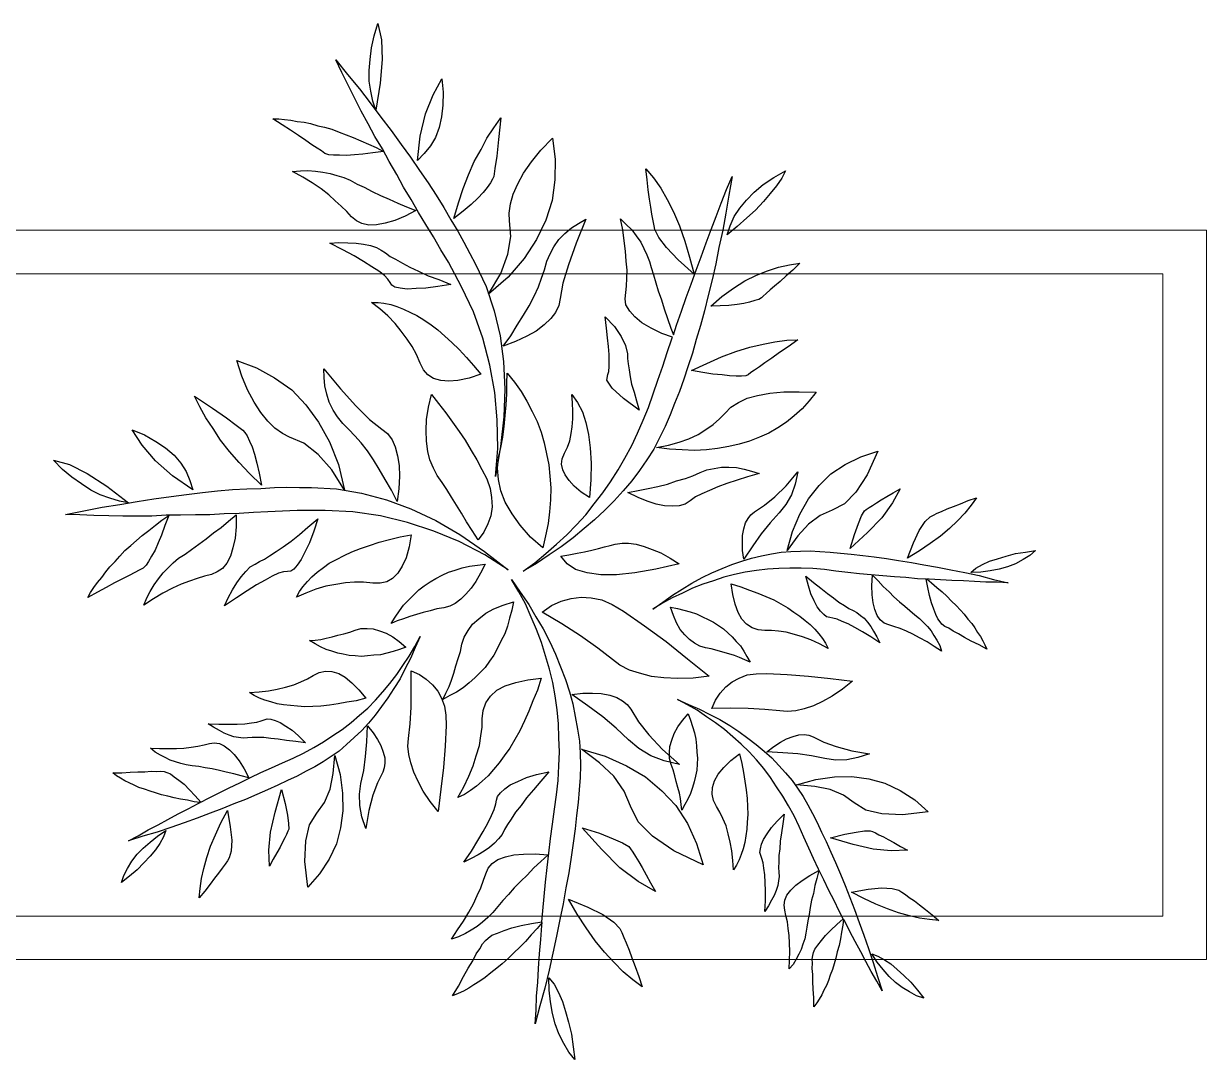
# Model space of a CAD drawing. Header units: millimetres. Extents: x 224.49 to 232.8, y 170.44 to 178.39.
# Drawn here: x 226.035 to 226.848, y 177.345 to 178.057 of the extents above; entities that cross this region are included whole.
import ezdxf

# ---------------------------------------------------------------- set-up
doc = ezdxf.new("R2010")
doc.units = ezdxf.units.MM
doc.layers.add('PROIEZIONI', color=145, linetype='Continuous', lineweight=13)
doc.layers.add('VEGETAZIONE', color=94, linetype='Continuous')

msp = doc.modelspace()

# ---------------------------------------------------------------- linework, layer by layer
at = {"layer": 'PROIEZIONI'}
for points in [[(224.64711, 177.91487), (226.84807, 177.91487), (226.84807, 177.41346), (224.64711, 177.41346)], [(224.67711, 177.88487), (226.81807, 177.88487), (226.81807, 177.44346), (224.67711, 177.44346)]]:
    msp.add_lwpolyline(points, close=True, dxfattribs=at)
at = {"layer": 'VEGETAZIONE', "linetype": 'Continuous'}
for points in [[(226.27709, 177.99755), (226.27511, 178.00368), (226.27369, 178.01052), (226.27266, 178.01728), (226.27257, 178.02466), (226.27335, 178.03226), (226.27421, 178.04025), (226.27594, 178.04847), (226.27853, 178.05692), (226.28109, 178.04575), (226.28151, 178.03218), (226.28018, 178.01611), (226.27709, 177.99755), (226.27709, 177.99755)], [(226.24958, 178.03194), (226.25772, 178.02205), (226.26586, 178.01217), (226.27322, 178.00245), (226.28057, 177.99273), (226.28762, 177.98348), (226.29459, 177.97384), (226.30094, 177.96515), (226.3072, 177.95606), (226.31316, 177.94746), (226.31872, 177.93893), (226.3239, 177.93048), (226.32868, 177.92212), (226.33354, 177.91415), (226.33771, 177.90673), (226.34179, 177.89893), (226.34556, 177.8916), (226.35294, 177.87615), (226.35843, 177.85946), (226.36257, 177.84224), (226.36499, 177.82457), (226.3659, 177.80557), (226.36516, 177.78652), (226.36293, 177.76614), (226.35943, 177.74562), (226.36103, 177.7649), (226.36067, 177.7846), (226.3589, 177.80336), (226.35547, 177.82207), (226.35079, 177.84063), (226.34438, 177.85874), (226.33615, 177.876), (226.32706, 177.89303), (226.32189, 177.90148), (226.3168, 177.91031), (226.31162, 177.91876), (226.30645, 177.9272), (226.30136, 177.93604), (226.29618, 177.94448), (226.29148, 177.95324), (226.28639, 177.96207), (226.28169, 177.97083), (226.27652, 177.97927), (226.27182, 177.98803), (226.26712, 177.99678), (226.26281, 178.00545), (226.25819, 178.0146), (226.25389, 178.02327), (226.24958, 178.03194)], [(226.30578, 177.9629), (226.30578, 177.9629), (226.30767, 177.97967), (226.31127, 177.99486), (226.3165, 178.00806), (226.32249, 178.01907), (226.32342, 178.00988), (226.32317, 178.00094), (226.32231, 177.99294), (226.32075, 177.98551), (226.31809, 177.97871), (226.31482, 177.97286), (226.31045, 177.96764), (226.30578, 177.9629)], [(226.28254, 177.96901), (226.275, 177.96815), (226.26824, 177.96711), (226.26243, 177.9667), (226.25701, 177.9662), (226.25215, 177.96641), (226.24807, 177.96645), (226.24486, 177.96672), (226.2422, 177.96768), (226.23971, 177.96943), (226.23682, 177.97127), (226.23324, 177.97366), (226.22895, 177.9766), (226.22397, 177.9801), (226.21859, 177.98368), (226.21282, 177.98735), (226.20635, 177.99157), (226.21043, 177.99153), (226.21442, 177.9911), (226.21881, 177.99058), (226.22312, 177.98968), (226.2279, 177.98908), (226.2322, 177.98818), (226.23721, 177.98672), (226.24191, 177.98573), (226.24691, 177.98427), (226.25184, 177.98242), (226.25676, 177.98056), (226.26169, 177.97871), (226.26692, 177.97639), (226.27215, 177.97406), (226.27739, 177.97173), (226.28254, 177.96901)], [(226.33088, 177.92288), (226.33088, 177.92288), (226.33397, 177.93368), (226.33728, 177.94361), (226.34091, 177.95307), (226.34484, 177.96205), (226.34947, 177.97048), (226.35355, 177.9782), (226.35832, 177.98538), (226.36302, 177.99215), (226.36154, 177.97734), (226.36033, 177.96574), (226.35899, 177.95744), (226.35823, 177.95188), (226.35743, 177.95), (226.35607, 177.94743), (226.35376, 177.94423), (226.35098, 177.94073), (226.34734, 177.937), (226.34275, 177.93265), (226.33729, 177.92808), (226.33088, 177.92288)], [(226.35469, 177.87087), (226.36299, 177.88507), (226.36783, 177.89836), (226.36999, 177.91058), (226.369, 177.92141), (226.36889, 177.92675), (226.36982, 177.93309), (226.37161, 177.93967), (226.37473, 177.94677), (226.37873, 177.95411), (226.38406, 177.96198), (226.39065, 177.97), (226.3985, 177.97816), (226.4004, 177.96386), (226.40026, 177.94958), (226.39847, 177.93524), (226.39403, 177.92187), (226.38754, 177.90852), (226.3791, 177.89558), (226.36822, 177.88274), (226.35469, 177.87087)], [(226.30466, 177.9284), (226.29732, 177.92462), (226.29015, 177.92163), (226.28363, 177.91974), (226.27765, 177.91854), (226.27232, 177.91844), (226.26762, 177.91942), (226.26395, 177.92142), (226.26045, 177.9242), (226.25711, 177.92776), (226.25338, 177.93141), (226.24926, 177.93514), (226.24483, 177.93934), (226.23953, 177.94331), (226.23345, 177.94745), (226.2269, 177.95128), (226.21996, 177.95519), (226.22537, 177.95569), (226.23032, 177.95588), (226.23557, 177.95559), (226.24074, 177.95491), (226.24583, 177.95384), (226.25045, 177.95246), (226.25506, 177.95108), (226.25959, 177.94931), (226.26435, 177.94668), (226.2692, 177.94443), (226.27474, 177.94163), (226.28028, 177.93883), (226.2863, 177.93634), (226.29223, 177.93346), (226.29825, 177.93097), (226.30466, 177.9284)], [(226.49609, 177.88476), (226.48501, 177.89458), (226.47689, 177.90296), (226.47174, 177.90989), (226.469, 177.91533), (226.46849, 177.91784), (226.46789, 177.92148), (226.46693, 177.92593), (226.46623, 177.9307), (226.46517, 177.93629), (226.46433, 177.94274), (226.46373, 177.9495), (226.46279, 177.95709), (226.46814, 177.95103), (226.47304, 177.94379), (226.47741, 177.93594), (226.48184, 177.92752), (226.4858, 177.91793), (226.48956, 177.90747), (226.4928, 177.8964), (226.49609, 177.88476)], [(226.51871, 177.91173), (226.52073, 177.91786), (226.52357, 177.92436), (226.52733, 177.93008), (226.53196, 177.9356), (226.53715, 177.94116), (226.54352, 177.94626), (226.55075, 177.95115), (226.55886, 177.95584), (226.55618, 177.95078), (226.55268, 177.94536), (226.54831, 177.94015), (226.54368, 177.93464), (226.53823, 177.92876), (226.53217, 177.92341), (226.5256, 177.91744), (226.51871, 177.91173)], [(226.48186, 177.84291), (226.48383, 177.84962), (226.48724, 177.85929), (226.4904, 177.86865), (226.49386, 177.87775), (226.49727, 177.88742), (226.50074, 177.89652), (226.50415, 177.90619), (226.50761, 177.9153), (226.51107, 177.9244), (226.51454, 177.93351), (226.51826, 177.94292), (226.52202, 177.95176), (226.51973, 177.93907), (226.51769, 177.92668), (226.5156, 177.91486), (226.51295, 177.90299), (226.51081, 177.89173), (226.50837, 177.88072), (226.50561, 177.86998), (226.50312, 177.85954), (226.50032, 177.84936), (226.49747, 177.83974), (226.49488, 177.83043), (226.49172, 177.82106), (226.48877, 177.81257), (226.48583, 177.80408), (226.48257, 177.79585), (226.47957, 177.78792), (226.47601, 177.77994), (226.47215, 177.77222), (226.46828, 177.7645), (226.46354, 177.75699), (226.4585, 177.74973), (226.45315, 177.74273), (226.44723, 177.73569), (226.44101, 177.7289), (226.43449, 177.72236), (226.4274, 177.71578), (226.42026, 177.70976), (226.41286, 177.70343), (226.4046, 177.69732), (226.39628, 177.69176), (226.38771, 177.6859), (226.37852, 177.68056), (226.38653, 177.68637), (226.39393, 177.69269), (226.40132, 177.69902), (226.40841, 177.7056), (226.4152, 177.71244), (226.42142, 177.71923), (226.42728, 177.72684), (226.43315, 177.73445), (226.43845, 177.74201), (226.4437, 177.75014), (226.44839, 177.75822), (226.45303, 177.76686), (226.4571, 177.77545), (226.46087, 177.78429), (226.46464, 177.79314), (226.46779, 177.8025), (226.47095, 177.81186), (226.47436, 177.82153), (226.47752, 177.83089), (226.48067, 177.84026), (226.48114, 177.84143), (226.47382, 177.84392), (226.46641, 177.84753), (226.46012, 177.85123), (226.45522, 177.85535), (226.45175, 177.8593), (226.4491, 177.86361), (226.44845, 177.86782), (226.44893, 177.87212), (226.4494, 177.87642), (226.44978, 177.88184), (226.44985, 177.88753), (226.44931, 177.89373), (226.44872, 177.90049), (226.44782, 177.90751), (226.44687, 177.91509), (226.44536, 177.92263), (226.44909, 177.91898), (226.45312, 177.91507), (226.45602, 177.91107), (226.45924, 177.90681), (226.46132, 177.90245), (226.46341, 177.89808), (226.46523, 177.89342), (226.46645, 177.88927), (226.46802, 177.88429), (226.46964, 177.87876), (226.47126, 177.87322), (226.47349, 177.86717), (226.47547, 177.86081), (226.47775, 177.8542), (226.48003, 177.84758), (226.48186, 177.84291)], [(226.36478, 177.83524), (226.36478, 177.83524), (226.36995, 177.84233), (226.37433, 177.84958), (226.37864, 177.85644), (226.38247, 177.86299), (226.3859, 177.86963), (226.38887, 177.87595), (226.39097, 177.88205), (226.39299, 177.88776), (226.39461, 177.89355), (226.39694, 177.89878), (226.39957, 177.90354), (226.40307, 177.90853), (226.40719, 177.91257), (226.4117, 177.91652), (226.41644, 177.91961), (226.42157, 177.92262), (226.41482, 177.90606), (226.40965, 177.8912), (226.40576, 177.87853), (226.40393, 177.86788), (226.40294, 177.86318), (226.4007, 177.85834), (226.39736, 177.85414), (226.39277, 177.84979), (226.3874, 177.84561), (226.38093, 177.84206), (226.3732, 177.83837), (226.36478, 177.83524)], [(226.32871, 177.87756), (226.31983, 177.87616), (226.31143, 177.87506), (226.30484, 177.87481), (226.29864, 177.87448), (226.29386, 177.87508), (226.29033, 177.87582), (226.28815, 177.87709), (226.28691, 177.87899), (226.28537, 177.88136), (226.28304, 177.88389), (226.27914, 177.88675), (226.27447, 177.88978), (226.2687, 177.89345), (226.26215, 177.89728), (226.25442, 177.90135), (226.2456, 177.90607), (226.2518, 177.9064), (226.25792, 177.90634), (226.26356, 177.90597), (226.26873, 177.90529), (226.27343, 177.9043), (226.27766, 177.90301), (226.28093, 177.90109), (226.28382, 177.89926), (226.28701, 177.89695), (226.29068, 177.89496), (226.29544, 177.89232), (226.30059, 177.8896), (226.30652, 177.88672), (226.31324, 177.88367), (226.32043, 177.88094), (226.32871, 177.87756)], [(226.50738, 177.86275), (226.50738, 177.86275), (226.51504, 177.86938), (226.52305, 177.87519), (226.53085, 177.88014), (226.53875, 177.88395), (226.54644, 177.88689), (226.55387, 177.88953), (226.56141, 177.89104), (226.56868, 177.89225), (226.5637, 177.88755), (226.55923, 177.88347), (226.55502, 177.8797), (226.55132, 177.87653), (226.54814, 177.87398), (226.54552, 177.87148), (226.54341, 177.86959), (226.54238, 177.86837), (226.54048, 177.86735), (226.53771, 177.86654), (226.53413, 177.86537), (226.53023, 177.86447), (226.52546, 177.86377), (226.51983, 177.86327), (226.51389, 177.86304), (226.50738, 177.86275)], [(226.34929, 177.81601), (226.34134, 177.81319), (226.33364, 177.81154), (226.32744, 177.8112), (226.32179, 177.81157), (226.31678, 177.81303), (226.31281, 177.81551), (226.30986, 177.81899), (226.30755, 177.82356), (226.3051, 177.82939), (226.30217, 177.83491), (226.29877, 177.84012), (226.29459, 177.84549), (226.2904, 177.85087), (226.28535, 177.85602), (226.27983, 177.86086), (226.27423, 177.86531), (226.2787, 177.86518), (226.28269, 177.86475), (226.28739, 177.86377), (226.29162, 177.86247), (226.29615, 177.8607), (226.30099, 177.85845), (226.30544, 177.85629), (226.31012, 177.85327), (226.3151, 177.84977), (226.3197, 177.84635), (226.32452, 177.84206), (226.32934, 177.83778), (226.33447, 177.83302), (226.33944, 177.82748), (226.34441, 177.82194), (226.34929, 177.81601)], [(226.45828, 177.79117), (226.44735, 177.79929), (226.43964, 177.80629), (226.43602, 177.81193), (226.43655, 177.81567), (226.43722, 177.81771), (226.43749, 177.82115), (226.43745, 177.82483), (226.43762, 177.82939), (226.43712, 177.83503), (226.43632, 177.84092), (226.43573, 177.84768), (226.43479, 177.85526), (226.44132, 177.84874), (226.4459, 177.84176), (226.4487, 177.83575), (226.45006, 177.82991), (226.45005, 177.82679), (226.45066, 177.82315), (226.45131, 177.81895), (226.45201, 177.81418), (226.45301, 177.80916), (226.45464, 177.80362), (226.4563, 177.79752), (226.45828, 177.79117)], [(226.49422, 177.81844), (226.49422, 177.81844), (226.50459, 177.82332), (226.51469, 177.8279), (226.52459, 177.83161), (226.53428, 177.83444), (226.54345, 177.83666), (226.55155, 177.83822), (226.5597, 177.83922), (226.56733, 177.8396), (226.56065, 177.83476), (226.55475, 177.83084), (226.54941, 177.82696), (226.54459, 177.8237), (226.54084, 177.8211), (226.53735, 177.81881), (226.53493, 177.81718), (226.53309, 177.8156), (226.53144, 177.81489), (226.52863, 177.81464), (226.52494, 177.8146), (226.52038, 177.81477), (226.51521, 177.81545), (226.50891, 177.81604), (226.502, 177.81714), (226.49422, 177.81844)], [(226.25554, 177.73623), (226.24693, 177.75024), (226.23749, 177.76078), (226.22774, 177.76844), (226.21771, 177.77267), (226.21296, 177.7751), (226.2078, 177.7789), (226.20285, 177.78358), (226.19805, 177.78969), (226.19347, 177.79667), (226.18904, 177.80509), (226.18508, 177.81468), (226.18158, 177.82545), (226.19508, 177.82038), (226.20761, 177.81353), (226.21941, 177.80519), (226.22911, 177.79496), (226.23782, 177.78295), (226.24525, 177.7694), (226.25145, 177.75376), (226.25554, 177.73623)], [(226.29172, 177.72833), (226.29172, 177.72833), (226.28791, 177.73623), (226.28358, 177.74351), (226.27956, 177.75054), (226.27558, 177.75701), (226.27135, 177.76317), (226.26717, 177.76877), (226.26278, 177.77349), (226.2587, 177.77796), (226.25436, 177.78213), (226.25084, 177.78665), (226.24789, 177.79121), (226.24514, 177.79665), (226.24352, 177.80219), (226.24216, 177.80803), (226.24167, 177.81367), (226.24143, 177.81961), (226.25286, 177.80584), (226.26352, 177.79428), (226.27286, 177.78488), (226.28139, 177.77824), (226.28507, 177.77516), (226.28828, 177.7709), (226.29041, 177.76597), (226.29208, 177.75987), (226.29324, 177.75316), (226.29332, 177.74579), (226.29293, 177.73723), (226.29172, 177.72833)], [(226.39189, 177.69649), (226.38357, 177.70399), (226.37632, 177.71216), (226.37082, 177.71991), (226.36613, 177.72802), (226.36319, 177.73571), (226.36137, 177.74351), (226.36068, 177.7514), (226.36148, 177.75856), (226.36314, 177.76552), (226.36449, 177.77274), (226.36529, 177.77991), (226.36603, 177.78764), (226.36682, 177.7948), (226.36731, 177.80223), (226.36723, 177.8096), (226.36746, 177.81672), (226.37256, 177.81035), (226.3771, 177.80394), (226.38107, 177.79747), (226.38453, 177.79039), (226.38799, 177.78331), (226.39088, 177.77618), (226.39296, 177.7687), (226.39447, 177.76117), (226.39598, 177.75363), (226.39667, 177.74574), (226.39736, 177.73785), (226.39723, 177.72961), (226.39653, 177.72131), (226.39553, 177.71328), (226.39371, 177.70488), (226.39189, 177.69649)], [(226.19845, 177.73976), (226.19845, 177.73976), (226.19038, 177.74757), (226.18318, 177.75517), (226.17655, 177.76283), (226.17048, 177.77053), (226.16524, 177.77859), (226.16034, 177.78583), (226.15627, 177.79342), (226.15251, 177.80076), (226.16487, 177.79247), (226.17453, 177.78593), (226.18122, 177.78084), (226.18577, 177.77755), (226.18704, 177.77595), (226.18868, 177.77354), (226.1904, 177.77), (226.19218, 177.7659), (226.19375, 177.76092), (226.19542, 177.75482), (226.19689, 177.74785), (226.19845, 177.73976)], [(226.3474, 177.70197), (226.3474, 177.70197), (226.34343, 177.70843), (226.33951, 177.71434), (226.33615, 177.72029), (226.33253, 177.72593), (226.32922, 177.73132), (226.32591, 177.73671), (226.32265, 177.74154), (226.31939, 177.74636), (226.31669, 177.75124), (226.3142, 177.75698), (226.31284, 177.76282), (226.31194, 177.76984), (226.31186, 177.77722), (226.31204, 177.7849), (226.3133, 177.79325), (226.31538, 177.80194), (226.32017, 177.79583), (226.32527, 177.78947), (226.32981, 177.78305), (226.33434, 177.77663), (226.33857, 177.77047), (226.34259, 177.76344), (226.34657, 177.75697), (226.34998, 177.75046), (226.35339, 177.74394), (226.35567, 177.73733), (226.35677, 177.73118), (226.35706, 177.72467), (226.35617, 177.71863), (226.3541, 177.71306), (226.35147, 177.70743), (226.3474, 177.70197)], [(226.42407, 177.7311), (226.41835, 177.73486), (226.41344, 177.73898), (226.40997, 177.74293), (226.40738, 177.74668), (226.40565, 177.75022), (226.40474, 177.75411), (226.40526, 177.75785), (226.40691, 177.76169), (226.40882, 177.76583), (226.41043, 177.77023), (226.41142, 177.77514), (226.41215, 177.77975), (226.41252, 177.78517), (226.41264, 177.7903), (226.41241, 177.79624), (226.41192, 177.80187), (226.41579, 177.79653), (226.4192, 177.79002), (226.42153, 177.78284), (226.4234, 177.77449), (226.42449, 177.76521), (226.42512, 177.75476), (226.42498, 177.74339), (226.42407, 177.7311)], [(226.47018, 177.76552), (226.47018, 177.76552), (226.47827, 177.76708), (226.48576, 177.76915), (226.49237, 177.77143), (226.49863, 177.77454), (226.50402, 177.77785), (226.5091, 177.78142), (226.51332, 177.78519), (226.51722, 177.78922), (226.52113, 177.79326), (226.52652, 177.79657), (226.53252, 177.79936), (226.53944, 177.80139), (226.5481, 177.803), (226.55768, 177.80384), (226.56818, 177.8039), (226.57986, 177.80351), (226.57497, 177.79768), (226.57034, 177.79217), (226.56479, 177.78742), (226.5595, 177.78299), (226.5536, 177.77906), (226.54739, 177.7754), (226.54083, 177.77255), (226.53396, 177.76996), (226.52703, 177.76794), (226.51981, 177.76617), (226.51197, 177.76491), (226.50438, 177.76397), (226.49619, 177.76353), (226.48764, 177.76392), (226.47908, 177.76431), (226.47018, 177.76552)], [(226.15132, 177.73649), (226.15132, 177.73649), (226.13742, 177.74606), (226.12573, 177.75639), (226.11654, 177.76723), (226.10966, 177.7777), (226.11821, 177.77419), (226.12598, 177.76976), (226.13262, 177.76523), (226.13844, 177.76034), (226.14318, 177.7548), (226.1468, 177.74915), (226.14934, 177.74284), (226.15132, 177.73649)], [(226.56, 177.69474), (226.56357, 177.70787), (226.56865, 177.71981), (226.57456, 177.73024), (226.58198, 177.73947), (226.58999, 177.7474), (226.59975, 177.75393), (226.61056, 177.7592), (226.62221, 177.76298), (226.61488, 177.7467), (226.60706, 177.73492), (226.5993, 177.72679), (226.59089, 177.72246), (226.58264, 177.71883), (226.57463, 177.71295), (226.56732, 177.70487), (226.56, 177.69474)], [(226.10724, 177.72752), (226.10089, 177.72867), (226.09419, 177.73064), (226.08775, 177.73291), (226.0812, 177.73631), (226.07487, 177.74059), (226.06822, 177.74512), (226.06179, 177.75051), (226.05556, 177.75678), (226.06661, 177.75378), (226.07878, 177.74774), (226.09233, 177.73899), (226.10724, 177.72752), (226.10724, 177.72752)], [(226.45046, 177.73455), (226.45046, 177.73455), (226.45743, 177.73601), (226.4644, 177.73747), (226.47111, 177.73863), (226.47777, 177.74035), (226.48383, 177.74258), (226.48993, 177.74425), (226.49516, 177.74612), (226.50008, 177.74826), (226.50475, 177.75009), (226.50977, 177.75109), (226.51479, 177.7521), (226.51991, 177.75198), (226.52503, 177.75186), (226.53025, 177.75061), (226.53547, 177.74937), (226.54074, 177.74756), (226.53269, 177.74543), (226.52552, 177.7431), (226.51834, 177.74077), (226.51229, 177.73854), (226.50654, 177.73605), (226.50136, 177.73361), (226.497, 177.73152), (226.49325, 177.72892), (226.48976, 177.72663), (226.48561, 177.72541), (226.4808, 177.72528), (226.47568, 177.7254), (226.46989, 177.72659), (226.46375, 177.72861), (226.45756, 177.73119), (226.45046, 177.73455)], [(226.53015, 177.68875), (226.52926, 177.6948), (226.52912, 177.70025), (226.52928, 177.70505), (226.53014, 177.70969), (226.5313, 177.71369), (226.53301, 177.71683), (226.53501, 177.71933), (226.53751, 177.72142), (226.54432, 177.72581), (226.55143, 177.73159), (226.55924, 177.73927), (226.56731, 177.7488), (226.56549, 177.7404), (226.56288, 177.73306), (226.55906, 177.72628), (226.55445, 177.72054), (226.54814, 177.7137), (226.54213, 177.70622), (226.53622, 177.69784), (226.53015, 177.68875)], [(226.06394, 177.71947), (226.07649, 177.72199), (226.08905, 177.72451), (226.10109, 177.72641), (226.11313, 177.72832), (226.12461, 177.73017), (226.1364, 177.73177), (226.14705, 177.73327), (226.15802, 177.73452), (226.16842, 177.73571), (226.17856, 177.7366), (226.18845, 177.73718), (226.19808, 177.73745), (226.2074, 177.73798), (226.2159, 177.73816), (226.22471, 177.73808), (226.23296, 177.73795), (226.25006, 177.73717), (226.26736, 177.73415), (226.2845, 177.72968), (226.30123, 177.72348), (226.31841, 177.71533), (226.33487, 177.7057), (226.35178, 177.69412), (226.36823, 177.68136), (226.35198, 177.69186), (226.33444, 177.70083), (226.31705, 177.70811), (226.29894, 177.71391), (226.28037, 177.71853), (226.26138, 177.72141), (226.24228, 177.7223), (226.22297, 177.72231), (226.21308, 177.72173), (226.20289, 177.72141), (226.193, 177.72083), (226.18312, 177.72024), (226.17292, 177.71992), (226.16304, 177.71934), (226.1531, 177.71932), (226.14291, 177.719), (226.13297, 177.71898), (226.12309, 177.7184), (226.11315, 177.71838), (226.10322, 177.71836), (226.09354, 177.71865), (226.08329, 177.71889), (226.07362, 177.71918), (226.06394, 177.71947)], [(226.60333, 177.69605), (226.60615, 177.70569), (226.60896, 177.71328), (226.61112, 177.71852), (226.61303, 177.72192), (226.61428, 177.72296), (226.61618, 177.72431), (226.61853, 177.7257), (226.62129, 177.7276), (226.62449, 177.72954), (226.62834, 177.73178), (226.63284, 177.73432), (226.63755, 177.73711), (226.63223, 177.72742), (226.62491, 177.71729), (226.6151, 177.70712), (226.60333, 177.69605)], [(226.64275, 177.68942), (226.64682, 177.70011), (226.65068, 177.70849), (226.65479, 177.71463), (226.6583, 177.71797), (226.66045, 177.71912), (226.66305, 177.72031), (226.6661, 177.72156), (226.67, 177.72335), (226.67416, 177.72494), (226.67896, 177.72683), (226.68441, 177.72901), (226.69011, 177.731), (226.68635, 177.72581), (226.68194, 177.72032), (226.67703, 177.71524), (226.67148, 177.70985), (226.66522, 177.70462), (226.65826, 177.69953), (226.65085, 177.6944), (226.64275, 177.68942)], [(226.13497, 177.71887), (226.13218, 177.71181), (226.12991, 177.70537), (226.12753, 177.70005), (226.12541, 177.69504), (226.12294, 177.69085), (226.12098, 177.68727), (226.11923, 177.68456), (226.11713, 177.68267), (226.11441, 177.6813), (226.11143, 177.67962), (226.10764, 177.67758), (226.10302, 177.67519), (226.09758, 177.67244), (226.09188, 177.66939), (226.08593, 177.66603), (226.07916, 177.66231), (226.08112, 177.66589), (226.08338, 177.66921), (226.0859, 177.67284), (226.08873, 177.67621), (226.09151, 177.68015), (226.09434, 177.68352), (226.09799, 177.68724), (226.10107, 177.69092), (226.10472, 177.69465), (226.10868, 177.69812), (226.11263, 177.70159), (226.11659, 177.70505), (226.12111, 177.70857), (226.12563, 177.71209), (226.13015, 177.71561), (226.13497, 177.71887)], [(226.18122, 177.71923), (226.18109, 177.71098), (226.18035, 177.70325), (226.17894, 177.6966), (226.17718, 177.69076), (226.17476, 177.68601), (226.17167, 177.68233), (226.16818, 177.68004), (226.16408, 177.67826), (226.15936, 177.677), (226.15439, 177.67543), (226.14916, 177.67355), (226.14336, 177.67162), (226.13736, 177.66883), (226.13085, 177.66542), (226.12438, 177.66144), (226.11766, 177.65716), (226.11977, 177.66218), (226.12194, 177.66662), (226.12467, 177.67112), (226.1277, 177.67536), (226.13105, 177.67935), (226.13444, 177.68277), (226.13783, 177.68619), (226.14153, 177.68935), (226.1461, 177.6923), (226.15036, 177.69552), (226.15544, 177.69908), (226.16052, 177.70265), (226.16556, 177.70678), (226.1709, 177.71066), (226.17593, 177.71479), (226.18122, 177.71923)], [(226.23739, 177.71648), (226.23444, 177.70798), (226.23145, 177.70006), (226.22856, 177.69412), (226.22593, 177.6885), (226.22315, 177.68457), (226.22083, 177.68181), (226.21868, 177.68048), (226.21643, 177.68029), (226.21361, 177.68004), (226.21028, 177.67918), (226.20592, 177.6771), (226.20104, 177.6744), (226.19509, 177.67104), (226.18862, 177.66706), (226.18138, 177.66217), (226.17307, 177.65662), (226.1757, 177.66224), (226.17864, 177.66761), (226.18162, 177.67241), (226.18466, 177.67666), (226.18774, 177.68033), (226.19088, 177.68345), (226.19411, 177.68543), (226.19709, 177.68711), (226.20063, 177.68884), (226.20412, 177.69113), (226.20869, 177.69409), (226.21351, 177.69735), (226.21885, 177.70122), (226.22471, 177.70571), (226.23051, 177.71076), (226.23739, 177.71648)], [(226.30137, 177.70561), (226.30012, 177.69726), (226.29794, 177.68969), (226.29531, 177.68406), (226.29232, 177.67926), (226.28867, 177.67553), (226.28462, 177.67319), (226.28016, 177.67223), (226.27504, 177.67235), (226.26874, 177.67294), (226.26249, 177.67296), (226.25629, 177.67242), (226.24958, 177.67126), (226.24287, 177.67011), (226.23595, 177.66808), (226.22908, 177.66549), (226.22251, 177.66265), (226.22473, 177.66653), (226.22699, 177.66985), (226.23008, 177.67353), (226.23321, 177.67664), (226.23691, 177.67981), (226.24117, 177.68302), (226.24518, 177.68592), (226.25005, 177.68862), (226.25549, 177.69137), (226.26067, 177.69381), (226.26672, 177.69604), (226.27277, 177.69828), (226.27939, 177.70056), (226.28661, 177.70233), (226.29384, 177.70409), (226.30137, 177.70561)], [(226.40432, 177.69076), (226.40432, 177.69076), (226.4099, 177.69182), (226.41549, 177.69288), (226.42051, 177.69388), (226.42553, 177.69489), (226.43025, 177.69615), (226.4344, 177.69737), (226.4383, 177.69828), (226.44163, 177.69914), (226.4464, 177.69984), (226.45095, 177.69967), (226.45612, 177.69899), (226.46165, 177.69748), (226.46723, 177.69541), (226.47311, 177.69309), (226.47939, 177.68938), (226.48568, 177.68567), (226.46954, 177.68199), (226.45529, 177.67932), (226.44263, 177.67793), (226.43183, 177.67812), (226.42236, 177.67928), (226.41448, 177.68171), (226.40876, 177.68547), (226.40432, 177.69076)], [(226.65546, 177.6751), (226.64951, 177.67536), (226.64147, 177.67608), (226.63368, 177.67659), (226.62563, 177.67731), (226.61759, 177.67803), (226.60954, 177.67874), (226.6017, 177.67971), (226.5934, 177.68063), (226.58556, 177.68159), (226.57751, 177.68231), (226.56952, 177.68257), (226.56177, 177.68264), (226.55408, 177.68226), (226.54638, 177.68187), (226.53873, 177.68104), (226.53113, 177.67976), (226.52378, 177.67827), (226.51648, 177.67634), (226.50923, 177.67395), (226.50198, 177.67157), (226.49478, 177.66874), (226.48807, 177.6655), (226.48092, 177.66222), (226.47427, 177.65853), (226.46766, 177.6544), (226.47442, 177.65923), (226.48117, 177.66407), (226.48778, 177.6682), (226.49438, 177.67234), (226.50149, 177.67607), (226.50819, 177.6793), (226.51514, 177.68234), (226.5219, 177.68512), (226.5287, 177.68746), (226.5353, 177.68954), (226.5422, 177.69098), (226.5491, 177.69241), (226.5558, 177.6936), (226.56235, 177.69408), (226.56914, 177.69437), (226.57574, 177.69441), (226.58239, 177.69399), (226.58948, 177.69363), (226.59663, 177.69281), (226.60397, 177.69225), (226.61182, 177.69128), (226.61966, 177.69032), (226.6282, 177.6892), (226.63655, 177.68783), (226.64534, 177.68652), (226.65393, 177.68495), (226.66322, 177.68323), (226.67252, 177.68151), (226.68206, 177.67959), (226.69185, 177.67747), (226.70169, 177.6749), (226.71173, 177.67259), (226.70418, 177.6729), (226.69644, 177.67297), (226.68864, 177.67348), (226.6811, 177.6738), (226.6731, 177.67406), (226.66531, 177.67458), (226.65751, 177.6751), (226.65591, 177.67515), (226.65915, 177.67254), (226.6627, 177.66929), (226.66644, 177.66628), (226.66973, 177.66323), (226.67282, 177.65992), (226.67611, 177.65687), (226.67896, 177.65376), (226.68155, 177.65086), (226.68419, 177.6475), (226.68678, 177.6446), (226.68893, 177.64165), (226.69087, 177.63844), (226.69276, 177.63569), (226.69445, 177.63269), (226.6959, 177.62989), (226.69714, 177.62684), (226.6918, 177.6299), (226.68651, 177.63251), (226.68192, 177.63497), (226.67777, 177.63747), (226.67393, 177.63933), (226.67098, 177.64128), (226.66834, 177.64259), (226.66634, 177.64419), (226.66505, 177.64564), (226.66345, 177.64775), (226.66221, 177.6508), (226.66067, 177.6545), (226.65908, 177.65865), (226.65784, 177.66375), (226.65655, 177.6693), (226.65546, 177.6751)], [(226.73072, 177.69469), (226.72676, 177.69129), (226.72206, 177.68851), (226.7169, 177.68567), (226.71145, 177.68348), (226.7057, 177.68194), (226.69945, 177.68081), (226.69295, 177.67987), (226.68616, 177.67958), (226.68971, 177.68248), (226.69421, 177.68502), (226.69897, 177.68735), (226.70447, 177.68909), (226.71042, 177.69088), (226.71682, 177.69271), (226.72377, 177.6937), (226.73072, 177.69469)], [(226.35226, 177.68536), (226.34912, 177.67912), (226.34592, 177.67344), (226.34263, 177.6689), (226.33903, 177.66461), (226.33564, 177.66119), (226.33164, 177.65828), (226.3281, 177.65655), (226.32394, 177.65534), (226.31918, 177.65464), (226.31446, 177.65337), (226.30975, 177.65211), (226.30503, 177.65084), (226.30062, 177.64932), (226.29621, 177.6478), (226.2918, 177.64628), (226.2877, 177.6445), (226.29043, 177.649), (226.29346, 177.65324), (226.29624, 177.65717), (226.29989, 177.6609), (226.30328, 177.66432), (226.30667, 177.66774), (226.31042, 177.67034), (226.31443, 177.67324), (226.31848, 177.67559), (226.32284, 177.67767), (226.3272, 177.67976), (226.33161, 177.68128), (226.33658, 177.68285), (226.34161, 177.68386), (226.34694, 177.68461), (226.35226, 177.68536)], [(226.57286, 177.67702), (226.57286, 177.67702), (226.57809, 177.67281), (226.58308, 177.6688), (226.58757, 177.6652), (226.59177, 177.66224), (226.59551, 177.65923), (226.5994, 177.65693), (226.60235, 177.65497), (226.60524, 177.65346), (226.60789, 177.65216), (226.61038, 177.65016), (226.61288, 177.64815), (226.61522, 177.64545), (226.61736, 177.6425), (226.6193, 177.63929), (226.62155, 177.63544), (226.62359, 177.63134), (226.61745, 177.63545), (226.61161, 177.63891), (226.60652, 177.64177), (226.60192, 177.64423), (226.59763, 177.64603), (226.59428, 177.64749), (226.59124, 177.6483), (226.58914, 177.64875), (226.58704, 177.6492), (226.58505, 177.65081), (226.58275, 177.65306), (226.58061, 177.65601), (226.57857, 177.66012), (226.57623, 177.66487), (226.57449, 177.67037), (226.57286, 177.67702)], [(226.61853, 177.67768), (226.62237, 177.67377), (226.62597, 177.67006), (226.63001, 177.66641), (226.63335, 177.6629), (226.63714, 177.65945), (226.64088, 177.65644), (226.64417, 177.65338), (226.64766, 177.65058), (226.65091, 177.64797), (226.6537, 177.64532), (226.65629, 177.64241), (226.65889, 177.63951), (226.66083, 177.63631), (226.66277, 177.63311), (226.66476, 177.62945), (226.6661, 177.6255), (226.66096, 177.62881), (226.65607, 177.63192), (226.65098, 177.63478), (226.64639, 177.63724), (226.64184, 177.63925), (226.63755, 177.64105), (226.6333, 177.64241), (226.62976, 177.64362), (226.62666, 177.64487), (226.62392, 177.64708), (226.62178, 177.65003), (226.62019, 177.65418), (226.619, 177.65883), (226.61841, 177.66423), (226.61817, 177.67058), (226.61853, 177.67768)], [(226.39138, 177.43949), (226.39186, 177.44692), (226.39297, 177.45695), (226.39383, 177.46668), (226.39494, 177.47672), (226.39605, 177.48675), (226.39715, 177.49678), (226.39857, 177.50656), (226.39994, 177.5169), (226.40135, 177.52668), (226.40246, 177.53671), (226.40301, 177.5467), (226.4033, 177.55638), (226.40302, 177.56601), (226.40275, 177.57564), (226.40191, 177.58522), (226.40051, 177.59475), (226.39885, 177.60397), (226.39663, 177.61315), (226.39384, 177.62227), (226.39106, 177.6314), (226.38771, 177.64047), (226.38384, 177.64894), (226.37993, 177.65796), (226.3755, 177.66638), (226.37051, 177.67474), (226.37637, 177.66617), (226.38223, 177.6576), (226.38722, 177.64923), (226.39221, 177.64087), (226.39669, 177.63189), (226.40056, 177.62343), (226.40416, 177.61466), (226.40746, 177.60614), (226.4102, 177.59758), (226.41263, 177.58928), (226.41424, 177.58062), (226.41585, 177.57196), (226.41715, 177.56355), (226.41758, 177.55536), (226.41776, 177.54685), (226.41763, 177.53861), (226.41694, 177.53031), (226.41629, 177.52146), (226.41508, 177.51255), (226.41418, 177.50338), (226.41276, 177.49361), (226.41135, 177.48383), (226.40972, 177.47318), (226.40779, 177.46279), (226.40591, 177.45184), (226.40373, 177.44114), (226.40133, 177.42958), (226.39894, 177.41801), (226.39628, 177.40614), (226.39337, 177.39396), (226.3899, 177.38173), (226.38674, 177.36924), (226.38733, 177.37866), (226.38762, 177.38834), (226.38847, 177.39807), (226.38907, 177.40749), (226.38961, 177.41748), (226.39047, 177.42721), (226.39132, 177.43693), (226.39143, 177.43893), (226.38808, 177.43495), (226.38392, 177.43061), (226.38006, 177.42601), (226.37616, 177.42198), (226.37195, 177.4182), (226.36804, 177.41417), (226.36409, 177.4107), (226.36039, 177.40754), (226.35613, 177.40433), (226.35243, 177.40116), (226.34868, 177.39856), (226.34463, 177.39622), (226.34114, 177.39393), (226.33734, 177.39189), (226.3338, 177.39016), (226.32995, 177.38869), (226.33392, 177.39529), (226.33732, 177.40183), (226.34052, 177.4075), (226.34376, 177.41261), (226.34618, 177.41737), (226.3487, 177.421), (226.35041, 177.42427), (226.35246, 177.42672), (226.35431, 177.4283), (226.35698, 177.43024), (226.36083, 177.43171), (226.36549, 177.43354), (226.37072, 177.43542), (226.37713, 177.43683), (226.3841, 177.43829), (226.39138, 177.43949)], [(226.52152, 177.67188), (226.52152, 177.67188), (226.52811, 177.66987), (226.53405, 177.66756), (226.53975, 177.66544), (226.54524, 177.66308), (226.55073, 177.66072), (226.55557, 177.65807), (226.56042, 177.65541), (226.56461, 177.65245), (226.56855, 177.64969), (226.57229, 177.64669), (226.57579, 177.64388), (226.57888, 177.64058), (226.58172, 177.63747), (226.58411, 177.63432), (226.5863, 177.63092), (226.58805, 177.62746), (226.58225, 177.63047), (226.57626, 177.63323), (226.57057, 177.63535), (226.56493, 177.63701), (226.55928, 177.63867), (226.55399, 177.63923), (226.54914, 177.63984), (226.54459, 177.6398), (226.54, 177.64021), (226.53575, 177.64156), (226.53206, 177.64412), (226.52872, 177.64763), (226.52618, 177.65213), (226.52419, 177.65783), (226.52255, 177.66448), (226.52152, 177.67188)], [(226.37184, 177.65953), (226.37184, 177.65953), (226.37065, 177.65375), (226.36914, 177.64822), (226.36764, 177.64269), (226.36583, 177.63742), (226.36315, 177.63236), (226.36072, 177.62761), (226.3583, 177.62285), (226.35526, 177.61861), (226.35223, 177.61437), (226.34858, 177.61065), (226.34519, 177.60723), (226.34123, 177.60376), (226.33728, 177.60029), (226.33271, 177.59733), (226.32809, 177.59494), (226.32322, 177.59224), (226.32538, 177.59669), (226.32755, 177.60114), (226.32915, 177.60554), (226.33071, 177.6105), (226.33226, 177.61546), (226.33381, 177.62043), (226.33536, 177.62539), (226.33635, 177.6303), (226.33791, 177.63527), (226.34064, 177.63976), (226.34367, 177.644), (226.34789, 177.64778), (226.35266, 177.6516), (226.35836, 177.65466), (226.36467, 177.6572), (226.37184, 177.65953)], [(226.39149, 177.65245), (226.3979, 177.65698), (226.40447, 177.65983), (226.41139, 177.66185), (226.41841, 177.66275), (226.42527, 177.66222), (226.43249, 177.66086), (226.43959, 177.65751), (226.44736, 177.65308), (226.46187, 177.64299), (226.47674, 177.63208), (226.4914, 177.6203), (226.50637, 177.60827), (226.4954, 177.60702), (226.48464, 177.60665), (226.47522, 177.60725), (226.46662, 177.6082), (226.45849, 177.61032), (226.45148, 177.61255), (226.44493, 177.61595), (226.43977, 177.61976), (226.42971, 177.62768), (226.41791, 177.63602), (226.40498, 177.64426), (226.39149, 177.65245)], [(226.47981, 177.65572), (226.47981, 177.65572), (226.48445, 177.65486), (226.4889, 177.65376), (226.49334, 177.65265), (226.49759, 177.65129), (226.50168, 177.64923), (226.50553, 177.64737), (226.50937, 177.64552), (226.51281, 177.64316), (226.51626, 177.64081), (226.5193, 177.63795), (226.52209, 177.6353), (226.52494, 177.63219), (226.52778, 177.62909), (226.53022, 177.62548), (226.53221, 177.62183), (226.53445, 177.61798), (226.53086, 177.61964), (226.52726, 177.62129), (226.52372, 177.6225), (226.51972, 177.62366), (226.51573, 177.62481), (226.51173, 177.62597), (226.50773, 177.62713), (226.50379, 177.62784), (226.49979, 177.629), (226.49615, 177.6311), (226.4927, 177.63346), (226.48961, 177.63676), (226.48647, 177.64052), (226.48393, 177.64502), (226.48179, 177.65002), (226.47981, 177.65572)], [(226.15686, 177.52175), (226.1621, 177.52457), (226.16937, 177.52808), (226.17633, 177.53162), (226.18361, 177.53513), (226.19089, 177.53863), (226.19816, 177.54214), (226.2054, 177.54532), (226.21299, 177.54878), (226.22022, 177.55197), (226.2275, 177.55547), (226.2345, 177.55934), (226.24119, 177.56325), (226.24761, 177.56752), (226.25402, 177.57179), (226.26016, 177.57642), (226.26603, 177.58142), (226.27159, 177.58646), (226.27687, 177.59186), (226.28187, 177.59762), (226.28688, 177.60338), (226.29162, 177.6095), (226.29572, 177.61571), (226.30018, 177.62219), (226.30401, 177.62877), (226.30757, 177.6357), (226.30424, 177.62809), (226.30091, 177.62048), (226.29735, 177.61354), (226.2938, 177.60661), (226.28961, 177.59976), (226.28551, 177.59355), (226.28109, 177.58739), (226.27671, 177.58154), (226.27207, 177.57605), (226.26746, 177.57088), (226.26227, 177.56611), (226.25708, 177.56135), (226.25193, 177.5569), (226.24656, 177.55313), (226.24087, 177.5494), (226.23522, 177.54599), (226.2293, 177.54294), (226.22302, 177.53962), (226.21646, 177.53666), (226.20986, 177.53339), (226.20263, 177.5302), (226.1954, 177.52701), (226.18749, 177.5236), (226.17962, 177.5205), (226.17139, 177.51713), (226.16321, 177.51408), (226.15435, 177.51079), (226.14549, 177.50751), (226.13631, 177.50427), (226.12682, 177.50108), (226.11705, 177.49825), (226.10724, 177.4951), (226.11388, 177.49869), (226.12057, 177.5026), (226.12753, 177.50615), (226.13417, 177.50974), (226.14117, 177.51361), (226.14813, 177.51716), (226.15509, 177.52071), (226.15649, 177.52148), (226.15237, 177.52206), (226.14767, 177.52304), (226.14291, 177.52371), (226.13852, 177.52464), (226.13417, 177.5259), (226.12978, 177.52684), (226.12575, 177.52805), (226.12203, 177.52922), (226.11805, 177.53074), (226.11433, 177.53191), (226.11098, 177.53335), (226.10767, 177.53511), (226.10464, 177.5365), (226.10165, 177.53821), (226.09897, 177.53988), (226.09634, 177.54186), (226.1025, 177.54197), (226.10838, 177.54244), (226.11358, 177.54268), (226.11842, 177.54265), (226.12268, 177.54302), (226.12621, 177.54285), (226.12915, 177.54308), (226.13168, 177.54273), (226.13354, 177.54215), (226.13599, 177.54116), (226.13862, 177.53917), (226.14184, 177.53678), (226.14533, 177.53403), (226.149, 177.53028), (226.15295, 177.52618), (226.15686, 177.52175)], [(226.29781, 177.62834), (226.29781, 177.62834), (226.29338, 177.6267), (226.289, 177.62538), (226.28461, 177.62405), (226.28027, 177.62305), (226.2757, 177.62272), (226.27144, 177.62234), (226.26719, 177.62197), (226.26303, 177.62223), (226.25886, 177.62249), (226.25479, 177.62338), (226.25103, 177.62423), (226.247, 177.62545), (226.24297, 177.62666), (226.23903, 177.6285), (226.23544, 177.63062), (226.23155, 177.63278), (226.23548, 177.6332), (226.23942, 177.63362), (226.24308, 177.6344), (226.24711, 177.63545), (226.25113, 177.6365), (226.25516, 177.63755), (226.25918, 177.6386), (226.26293, 177.64001), (226.26696, 177.64107), (226.27117, 177.64112), (226.27533, 177.64086), (226.27968, 177.63961), (226.2843, 177.63799), (226.28879, 177.63542), (226.29319, 177.63222), (226.29781, 177.62834)], [(226.27026, 177.59311), (226.27026, 177.59311), (226.26356, 177.59146), (226.25727, 177.5904), (226.2513, 177.5893), (226.24538, 177.58851), (226.23945, 177.58773), (226.23393, 177.58753), (226.22841, 177.58734), (226.2233, 177.58773), (226.2185, 177.58808), (226.21374, 177.58875), (226.20931, 177.58937), (226.20496, 177.59062), (226.20093, 177.59183), (226.19726, 177.59332), (226.19363, 177.59512), (226.19037, 177.59719), (226.19689, 177.59757), (226.20345, 177.59827), (226.20942, 177.59937), (226.21511, 177.60083), (226.22081, 177.6023), (226.22565, 177.60453), (226.23012, 177.60648), (226.23401, 177.60885), (226.23817, 177.61085), (226.24251, 177.61186), (226.24699, 177.61155), (226.25166, 177.61025), (226.25614, 177.60768), (226.26077, 177.60381), (226.26558, 177.59893), (226.27026, 177.59311)], [(226.30134, 177.61201), (226.30714, 177.60959), (226.31185, 177.60634), (226.31616, 177.6025), (226.31975, 177.59812), (226.3223, 177.59324), (226.32444, 177.58777), (226.32518, 177.58153), (226.32547, 177.57438), (226.32478, 177.56026), (226.32369, 177.54555), (226.32192, 177.53061), (226.32011, 177.51535), (226.31461, 177.52226), (226.3098, 177.5294), (226.3062, 177.53604), (226.3032, 177.54228), (226.30119, 177.5487), (226.29973, 177.5544), (226.29926, 177.56028), (226.29965, 177.5654), (226.30076, 177.57558), (226.30141, 177.58712), (226.30151, 177.59939), (226.30134, 177.61201)], [(226.39092, 177.60697), (226.39092, 177.60697), (226.38823, 177.59878), (226.38518, 177.59142), (226.38239, 177.58436), (226.3793, 177.57756), (226.3762, 177.57076), (226.37275, 177.56478), (226.3693, 177.5588), (226.36549, 177.55364), (226.36194, 177.54878), (226.35808, 177.54419), (226.35449, 177.5399), (226.35027, 177.53612), (226.34632, 177.53265), (226.34231, 177.52975), (226.338, 177.5271), (226.33364, 177.52501), (226.33756, 177.53217), (226.34117, 177.53958), (226.34396, 177.54664), (226.34618, 177.55365), (226.34841, 177.56066), (226.34925, 177.56726), (226.35014, 177.5733), (226.35021, 177.57899), (226.35085, 177.58472), (226.35266, 177.58999), (226.35595, 177.59454), (226.36042, 177.59862), (226.36612, 177.60168), (226.37329, 177.60401), (226.38165, 177.60587), (226.39092, 177.60697)], [(226.50819, 177.58608), (226.51062, 177.59188), (226.51387, 177.5966), (226.5177, 177.60091), (226.52208, 177.60449), (226.52696, 177.60704), (226.53243, 177.60918), (226.53868, 177.60992), (226.54583, 177.61022), (226.55995, 177.60953), (226.57466, 177.60844), (226.5896, 177.60667), (226.60485, 177.60485), (226.59794, 177.59936), (226.59081, 177.59454), (226.58416, 177.59095), (226.57793, 177.58794), (226.5715, 177.58594), (226.56581, 177.58447), (226.55992, 177.584), (226.55481, 177.5844), (226.54462, 177.5855), (226.53308, 177.58615), (226.52082, 177.58625), (226.50819, 177.58608)], [(226.41178, 177.59573), (226.41936, 177.59668), (226.42617, 177.59671), (226.43217, 177.59638), (226.43795, 177.59518), (226.44291, 177.59363), (226.4468, 177.59141), (226.44986, 177.58884), (226.45241, 177.58566), (226.45771, 177.57704), (226.46474, 177.568), (226.47413, 177.55803), (226.48583, 177.5477), (226.47539, 177.55019), (226.46628, 177.55365), (226.4579, 177.5586), (226.45085, 177.56451), (226.44248, 177.57258), (226.43329, 177.5803), (226.42297, 177.58791), (226.41178, 177.59573)], [(226.59845, 177.4416), (226.59563, 177.44684), (226.59213, 177.45412), (226.58858, 177.46108), (226.58508, 177.46835), (226.58157, 177.47563), (226.57807, 177.48291), (226.57488, 177.49014), (226.57142, 177.49773), (226.56824, 177.50497), (226.56473, 177.51224), (226.56087, 177.51925), (226.55696, 177.52593), (226.55269, 177.53235), (226.54841, 177.53876), (226.54378, 177.54491), (226.53879, 177.55078), (226.53375, 177.55633), (226.52835, 177.56161), (226.52259, 177.56662), (226.51683, 177.57163), (226.51071, 177.57636), (226.5045, 177.58046), (226.49801, 177.58493), (226.49144, 177.58875), (226.48451, 177.59231), (226.49212, 177.58898), (226.49973, 177.58565), (226.50666, 177.5821), (226.5136, 177.57854), (226.52044, 177.57435), (226.52665, 177.57025), (226.53282, 177.56583), (226.53867, 177.56146), (226.54416, 177.55681), (226.54933, 177.55221), (226.55409, 177.54702), (226.55886, 177.54182), (226.56331, 177.53668), (226.56708, 177.5313), (226.57081, 177.52561), (226.57421, 177.51996), (226.57726, 177.51404), (226.58058, 177.50776), (226.58354, 177.50121), (226.58682, 177.49461), (226.59001, 177.48738), (226.59319, 177.48014), (226.59661, 177.47223), (226.59971, 177.46437), (226.60308, 177.45614), (226.60613, 177.44796), (226.60941, 177.43909), (226.61269, 177.43023), (226.61593, 177.42106), (226.61913, 177.41156), (226.62196, 177.40179), (226.62511, 177.39198), (226.62151, 177.39862), (226.6176, 177.40531), (226.61406, 177.41227), (226.61046, 177.41891), (226.6066, 177.42592), (226.60305, 177.43288), (226.5995, 177.43984), (226.59873, 177.44124), (226.59815, 177.43712), (226.59717, 177.43241), (226.5965, 177.42766), (226.59556, 177.42326), (226.59431, 177.41892), (226.59337, 177.41452), (226.59216, 177.41049), (226.59099, 177.40678), (226.58946, 177.40279), (226.5883, 177.39908), (226.58686, 177.39573), (226.5851, 177.39242), (226.5837, 177.38938), (226.58199, 177.38639), (226.58033, 177.38372), (226.57834, 177.38109), (226.57823, 177.38724), (226.57777, 177.39312), (226.57753, 177.39833), (226.57756, 177.40317), (226.57719, 177.40742), (226.57736, 177.41095), (226.57712, 177.41389), (226.57748, 177.41643), (226.57806, 177.41828), (226.57905, 177.42073), (226.58103, 177.42336), (226.58342, 177.42658), (226.58618, 177.43007), (226.58992, 177.43375), (226.59403, 177.4377), (226.59845, 177.4416)], [(226.22879, 177.5624), (226.22879, 177.5624), (226.22214, 177.56333), (226.2158, 177.56422), (226.2101, 177.56502), (226.20498, 177.56542), (226.20023, 177.56608), (226.1957, 177.56607), (226.19217, 177.56624), (226.18891, 177.56605), (226.18597, 177.56582), (226.1828, 177.56626), (226.17963, 177.56671), (226.17624, 177.56783), (226.17288, 177.56927), (226.16958, 177.57102), (226.16568, 177.57319), (226.16183, 177.57566), (226.1692, 177.57528), (226.17599, 177.57529), (226.18183, 177.57545), (226.18703, 177.57569), (226.19165, 177.57633), (226.19527, 177.57679), (226.1983, 177.57766), (226.20033, 177.57835), (226.20237, 177.57903), (226.2049, 177.57868), (226.20803, 177.57791), (226.21138, 177.57648), (226.21523, 177.574), (226.21967, 177.57111), (226.22398, 177.56728), (226.22879, 177.5624)], [(226.49186, 177.58256), (226.49186, 177.58256), (226.49351, 177.57813), (226.49483, 177.57374), (226.49615, 177.56935), (226.49716, 177.56501), (226.49749, 177.56044), (226.49786, 177.55619), (226.49824, 177.55194), (226.49798, 177.54777), (226.49772, 177.54361), (226.49682, 177.53953), (226.49597, 177.53577), (226.49476, 177.53174), (226.49355, 177.52771), (226.4917, 177.52377), (226.48959, 177.52019), (226.48743, 177.51629), (226.48701, 177.52023), (226.48659, 177.52416), (226.48581, 177.52783), (226.48476, 177.53185), (226.48371, 177.53588), (226.48266, 177.5399), (226.4816, 177.54393), (226.48019, 177.54768), (226.47914, 177.5517), (226.47908, 177.55591), (226.47934, 177.56008), (226.4806, 177.56442), (226.48222, 177.56904), (226.48478, 177.57353), (226.48799, 177.57793), (226.49186, 177.58256)], [(226.27148, 177.57419), (226.27534, 177.56945), (226.27825, 177.56484), (226.28057, 177.56064), (226.28221, 177.55621), (226.28326, 177.55218), (226.28341, 177.54861), (226.28296, 177.54544), (226.28189, 177.54236), (226.27828, 177.53511), (226.27514, 177.5265), (226.27236, 177.51591), (226.27031, 177.50359), (226.26758, 177.51173), (226.26606, 177.51937), (226.26586, 177.52716), (226.26688, 177.53445), (226.2688, 177.54355), (226.27014, 177.55305), (226.27092, 177.56328), (226.27148, 177.57419)], [(226.18989, 177.53845), (226.18459, 177.53984), (226.17961, 177.54118), (226.17427, 177.54225), (226.1696, 177.54355), (226.16458, 177.54458), (226.15983, 177.54525), (226.15543, 177.54619), (226.151, 177.54681), (226.14688, 177.54739), (226.14312, 177.54823), (226.1394, 177.5494), (226.13569, 177.55057), (226.13238, 177.55232), (226.12907, 177.55408), (226.12549, 177.5562), (226.12232, 177.5589), (226.12843, 177.55869), (226.13422, 177.55853), (226.14006, 177.55868), (226.14526, 177.55892), (226.15019, 177.55952), (226.15481, 177.56017), (226.15915, 177.56118), (226.16281, 177.56195), (226.16611, 177.56246), (226.1696, 177.56197), (226.17295, 177.56053), (226.17645, 177.55778), (226.17985, 177.5544), (226.18312, 177.55006), (226.18657, 177.54473), (226.18989, 177.53845)], [(226.54601, 177.55623), (226.55076, 177.56009), (226.55536, 177.56299), (226.55957, 177.56531), (226.564, 177.56695), (226.56802, 177.56801), (226.5716, 177.56815), (226.57477, 177.56771), (226.57785, 177.56663), (226.5851, 177.56303), (226.5937, 177.55988), (226.6043, 177.55711), (226.61662, 177.55506), (226.60848, 177.55232), (226.60083, 177.55081), (226.59305, 177.5506), (226.58576, 177.55163), (226.57666, 177.55355), (226.56715, 177.55488), (226.55692, 177.55567), (226.54601, 177.55623)], [(226.24891, 177.55377), (226.25256, 177.54065), (226.25432, 177.5278), (226.25458, 177.51581), (226.25293, 177.50409), (226.25011, 177.49317), (226.24507, 177.48257), (226.23849, 177.47251), (226.23042, 177.4633), (226.22838, 177.48103), (226.22906, 177.49515), (226.23157, 177.50611), (226.23657, 177.51414), (226.2418, 177.52148), (226.24567, 177.53063), (226.24781, 177.54132), (226.24891, 177.55377)], [(226.41846, 177.55827), (226.43479, 177.55345), (226.44956, 177.5468), (226.46244, 177.53912), (226.47378, 177.52961), (226.48348, 177.51938), (226.49137, 177.50701), (226.49768, 177.49337), (226.50208, 177.47871), (226.48194, 177.4883), (226.46743, 177.49839), (226.45747, 177.50831), (226.45229, 177.51893), (226.44797, 177.52934), (226.44083, 177.5395), (226.43093, 177.54886), (226.41846, 177.55827)], [(226.5271, 177.555), (226.5271, 177.555), (226.52875, 177.54831), (226.52981, 177.54202), (226.53091, 177.53605), (226.53169, 177.53012), (226.53248, 177.52419), (226.53267, 177.51867), (226.53287, 177.51315), (226.53248, 177.50804), (226.53213, 177.50324), (226.53146, 177.49849), (226.53084, 177.49405), (226.52958, 177.4897), (226.52837, 177.48567), (226.52689, 177.482), (226.52509, 177.47838), (226.52302, 177.47511), (226.52264, 177.48163), (226.52194, 177.48819), (226.52084, 177.49416), (226.51937, 177.49986), (226.51791, 177.50556), (226.51568, 177.51039), (226.51372, 177.51487), (226.51136, 177.51875), (226.50936, 177.52291), (226.50835, 177.52725), (226.50865, 177.53173), (226.50995, 177.5364), (226.51252, 177.54089), (226.5164, 177.54551), (226.52128, 177.55032), (226.5271, 177.555)], [(226.39598, 177.54268), (226.39598, 177.54268), (226.39058, 177.53624), (226.38544, 177.53011), (226.38081, 177.5246), (226.377, 177.51944), (226.37315, 177.51484), (226.37016, 177.51004), (226.36764, 177.50641), (226.36568, 177.50283), (226.36398, 177.49956), (226.36141, 177.4965), (226.35883, 177.49343), (226.35539, 177.49057), (226.35165, 177.48798), (226.34759, 177.48563), (226.34272, 177.48294), (226.33754, 177.48049), (226.34284, 177.48806), (226.34732, 177.49526), (226.35103, 177.50155), (226.35422, 177.50722), (226.35659, 177.51254), (226.3585, 177.51668), (226.35959, 177.52047), (226.36022, 177.52308), (226.36084, 177.52569), (226.3629, 177.52814), (226.36577, 177.53095), (226.36952, 177.53355), (226.3747, 177.53599), (226.3807, 177.53878), (226.38762, 177.54081), (226.39598, 177.54268)], [(226.56644, 177.53365), (226.57955, 177.53731), (226.5924, 177.53906), (226.60439, 177.53932), (226.61612, 177.53768), (226.62703, 177.53486), (226.63764, 177.52982), (226.6477, 177.52324), (226.65691, 177.51516), (226.63917, 177.51312), (226.62505, 177.51381), (226.61409, 177.51631), (226.60607, 177.52131), (226.59873, 177.52654), (226.58957, 177.53041), (226.57889, 177.53256), (226.56644, 177.53365)], [(226.21236, 177.53045), (226.21488, 177.52073), (226.21634, 177.51277), (226.21717, 177.50716), (226.21728, 177.50327), (226.21674, 177.50173), (226.21579, 177.4996), (226.21449, 177.4972), (226.21309, 177.49416), (226.21133, 177.49085), (226.20917, 177.48695), (226.20661, 177.48247), (226.20399, 177.47766), (226.2036, 177.4887), (226.2047, 177.50115), (226.20792, 177.51492), (226.21236, 177.53045)], [(226.17511, 177.51596), (226.17708, 177.5047), (226.17806, 177.49552), (226.17767, 177.48814), (226.17637, 177.48347), (226.17511, 177.48139), (226.17349, 177.47903), (226.1715, 177.4764), (226.16907, 177.47286), (226.16632, 177.46937), (226.16316, 177.46529), (226.1596, 177.46062), (226.15572, 177.45599), (226.15629, 177.46238), (226.15727, 177.46935), (226.15888, 177.47623), (226.16089, 177.4837), (226.16359, 177.4914), (226.16696, 177.49933), (226.1707, 177.50753), (226.17511, 177.51596)], [(226.5578, 177.51354), (226.5578, 177.51354), (226.55687, 177.50688), (226.55598, 177.50054), (226.55518, 177.49484), (226.55479, 177.48972), (226.55412, 177.48497), (226.55414, 177.48045), (226.55397, 177.47692), (226.55415, 177.47366), (226.55439, 177.47072), (226.55394, 177.46755), (226.5535, 177.46438), (226.55238, 177.46098), (226.55094, 177.45763), (226.54918, 177.45432), (226.54702, 177.45042), (226.54454, 177.44657), (226.54493, 177.45395), (226.54491, 177.46074), (226.54476, 177.46657), (226.54452, 177.47178), (226.54387, 177.47639), (226.54341, 177.48001), (226.54254, 177.48304), (226.54186, 177.48507), (226.54118, 177.48711), (226.54153, 177.48964), (226.54229, 177.49277), (226.54373, 177.49612), (226.54621, 177.49997), (226.54909, 177.50442), (226.55293, 177.50873), (226.5578, 177.51354)], [(226.10224, 177.4664), (226.10391, 177.47133), (226.10652, 177.47614), (226.10949, 177.48121), (226.11305, 177.48588), (226.11721, 177.49015), (226.12199, 177.49433), (226.12709, 177.49846), (226.13279, 177.50218), (226.13121, 177.49788), (226.12865, 177.49339), (226.12576, 177.48895), (226.12193, 177.48464), (226.11773, 177.48006), (226.11317, 177.4752), (226.10771, 177.4708), (226.10224, 177.4664)], [(226.41895, 177.50408), (226.43092, 177.50031), (226.44033, 177.49659), (226.44682, 177.49375), (226.45101, 177.49127), (226.45229, 177.48968), (226.45392, 177.48727), (226.4556, 177.48429), (226.45789, 177.4808), (226.46023, 177.47675), (226.46293, 177.47187), (226.46599, 177.46618), (226.46935, 177.46023), (226.45739, 177.46713), (226.44492, 177.47655), (226.43247, 177.48908), (226.41895, 177.50408)], [(226.58975, 177.4971), (226.59948, 177.49962), (226.60744, 177.50109), (226.61305, 177.50192), (226.61694, 177.50202), (226.61848, 177.50148), (226.62061, 177.50054), (226.62301, 177.49923), (226.62605, 177.49783), (226.62935, 177.49608), (226.63325, 177.49392), (226.63774, 177.49135), (226.64254, 177.48874), (226.6315, 177.48835), (226.61905, 177.48944), (226.60529, 177.49267), (226.58975, 177.4971)], [(226.39558, 177.48557), (226.3906, 177.48088), (226.38587, 177.47649), (226.38119, 177.47154), (226.37672, 177.46746), (226.3723, 177.46281), (226.36845, 177.45821), (226.36454, 177.45418), (226.36094, 177.44989), (226.3576, 177.44591), (226.35421, 177.44249), (226.35051, 177.43933), (226.34681, 177.43616), (226.34276, 177.43382), (226.3387, 177.43148), (226.33408, 177.42909), (226.32911, 177.42752), (226.33338, 177.43385), (226.3374, 177.43988), (226.34111, 177.44617), (226.3443, 177.45184), (226.34693, 177.45747), (226.34931, 177.46279), (226.35112, 177.46805), (226.35272, 177.47245), (226.35437, 177.47629), (226.3572, 177.47966), (226.36095, 177.48226), (226.36618, 177.48414), (226.37202, 177.4855), (226.37878, 177.48609), (226.38672, 177.48622), (226.39558, 177.48557)], [(226.58176, 177.47464), (226.58037, 177.46934), (226.57902, 177.46436), (226.57795, 177.45901), (226.57665, 177.45435), (226.57563, 177.44932), (226.57496, 177.44457), (226.57402, 177.44018), (226.5734, 177.43574), (226.57282, 177.43162), (226.57197, 177.42786), (226.5708, 177.42415), (226.56964, 177.42043), (226.56788, 177.41713), (226.56613, 177.41382), (226.56401, 177.41024), (226.5613, 177.40706), (226.56151, 177.41317), (226.56168, 177.41896), (226.56153, 177.4248), (226.56129, 177.43001), (226.56068, 177.43494), (226.56004, 177.43955), (226.55903, 177.44389), (226.55825, 177.44756), (226.55775, 177.45086), (226.55823, 177.45434), (226.55967, 177.4577), (226.56242, 177.46119), (226.56581, 177.46459), (226.57015, 177.46786), (226.57548, 177.47132), (226.58176, 177.47464)], [(226.60424, 177.45985), (226.61551, 177.46183), (226.62469, 177.4628), (226.63207, 177.46242), (226.63673, 177.46112), (226.63882, 177.45985), (226.64118, 177.45823), (226.64381, 177.45625), (226.64734, 177.45381), (226.65083, 177.45106), (226.65492, 177.4479), (226.65959, 177.44434), (226.66421, 177.44046), (226.65783, 177.44103), (226.65086, 177.44201), (226.64398, 177.44362), (226.6365, 177.44564), (226.6288, 177.44833), (226.62087, 177.45171), (226.61267, 177.45544), (226.60424, 177.45985)], [(226.40961, 177.455), (226.42286, 177.44963), (226.43324, 177.44458), (226.4408, 177.43927), (226.44488, 177.43481), (226.44626, 177.43209), (226.44768, 177.4288), (226.44915, 177.42496), (226.45128, 177.42003), (226.45316, 177.4148), (226.45539, 177.40875), (226.45798, 177.40188), (226.46032, 177.3947), (226.45393, 177.39954), (226.44719, 177.4052), (226.44096, 177.41146), (226.43438, 177.41855), (226.428, 177.42651), (226.42184, 177.43534), (226.41562, 177.44474), (226.40961, 177.455)], [(226.65381, 177.38699), (226.64887, 177.38865), (226.64407, 177.39126), (226.63899, 177.39424), (226.63432, 177.3978), (226.63006, 177.40195), (226.62588, 177.40674), (226.62175, 177.41184), (226.61802, 177.41753), (226.62233, 177.41596), (226.62681, 177.41339), (226.63126, 177.41051), (226.63557, 177.40667), (226.64015, 177.40247), (226.645, 177.39792), (226.64941, 177.39245), (226.65381, 177.38699)], [(226.41385, 177.34493), (226.40972, 177.34996), (226.40636, 177.35591), (226.40295, 177.36243), (226.40036, 177.3693), (226.39859, 177.37653), (226.39734, 177.38437), (226.39634, 177.39251), (226.39616, 177.40102), (226.39968, 177.3965), (226.40274, 177.3908), (226.40553, 177.3848), (226.40756, 177.37788), (226.40963, 177.37039), (226.41176, 177.36235), (226.4128, 177.35364), (226.41385, 177.34493)]]:
    msp.add_lwpolyline(points, dxfattribs=at)

doc.saveas('drawing.dxf')
